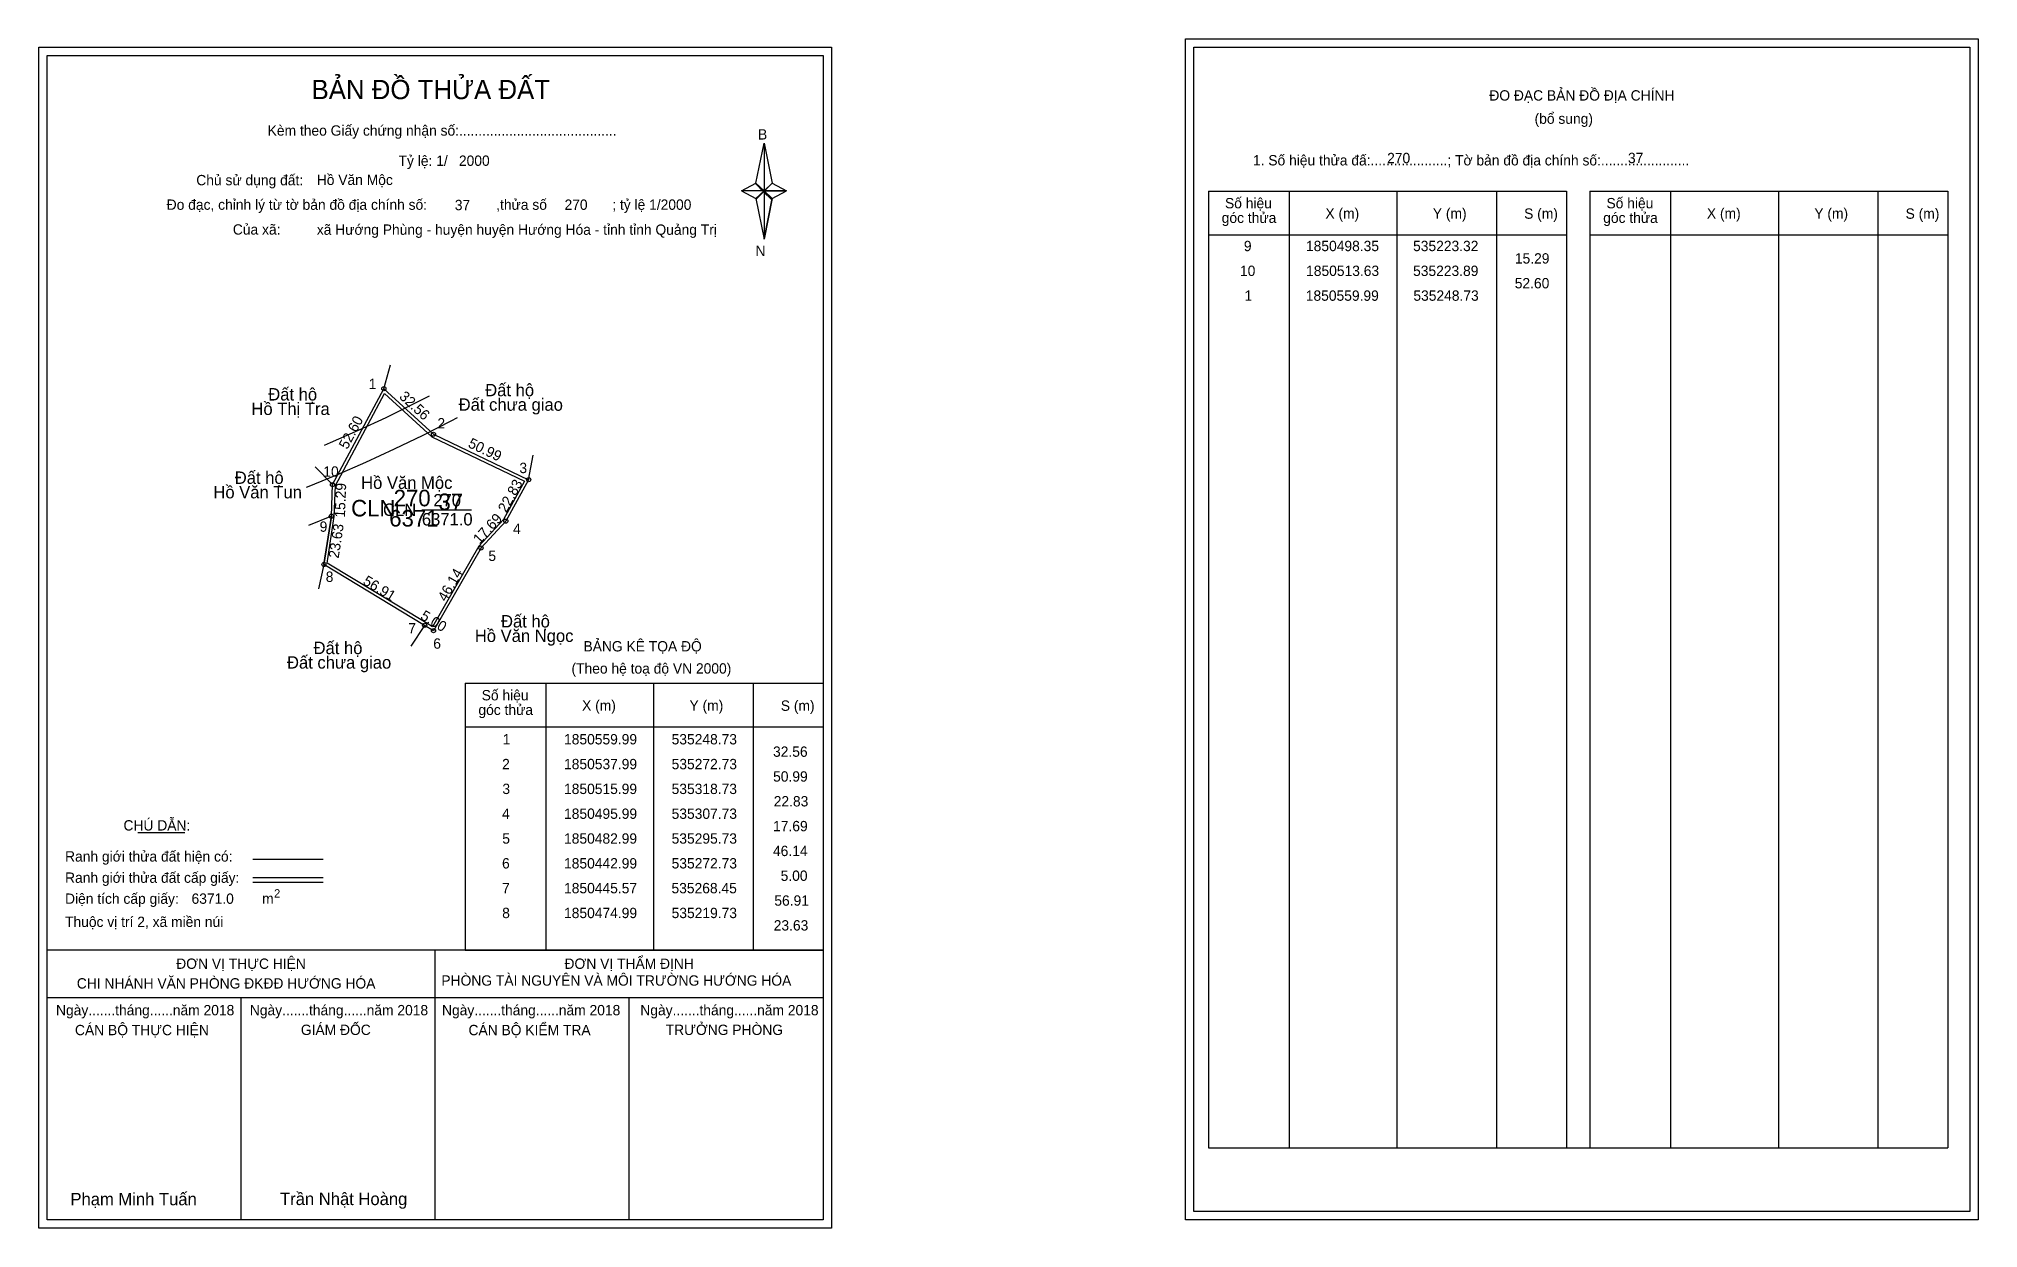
# Model space of a CAD drawing. Extents: x 535082 to 536020, y 1850154 to 1850729.
import ezdxf

# ---------------------------------------------------------------- set-up
doc = ezdxf.new("R2010")
doc.units = 0
for name, color, linetype in [('Level 1', 7, 'Continuous'), ('Level 10', 7, 'Continuous'), ('Level 11', 7, 'Continuous'), ('Level 12', 7, 'Continuous'), ('Level 13', 7, 'Continuous'), ('Level 2', 7, 'Continuous'), ('Level 27', 7, 'Continuous'), ('Level 3', 7, 'Continuous'), ('Level 36', 7, 'Continuous'), ('Level 4', 7, 'Continuous'), ('Level 49', 7, 'Continuous'), ('Level 5', 7, 'Continuous'), ('Level 53', 7, 'Continuous'), ('Level 55', 7, 'Continuous'), ('Level 6', 7, 'Continuous'), ('Level 63', 7, 'Continuous'), ('Level 7', 7, 'Continuous'), ('Level 9', 7, 'Continuous')]:
    doc.layers.add(name, color=color, linetype=linetype)

msp = doc.modelspace()

# ---------------------------------------------------------------- linework, layer by layer
at = {"layer": 'Level 1'}
for p, q in [((535085.82, 1850721.22), (535085.82, 1850721.22)), ((535640.47, 1850725.22), (535640.47, 1850725.22)), ((535428.67, 1850659.45), (535432.6, 1850678.73)), ((535432.6, 1850678.73), (535432.6, 1850655.68)), ((535432.6, 1850678.73), (535436.54, 1850659.45)), ((535421.78, 1850655.68), (535428.67, 1850659.45)), ((535428.67, 1850659.45), (535432.6, 1850655.68)), ((535432.31, 1850655.25), (535428.67, 1850659.01)), ((535432.6, 1850655.68), (535428.67, 1850652)), ((535432.31, 1850655.25), (535428.67, 1850651.56)), ((535428.67, 1850651.56), (535432.31, 1850655.25)), ((535436.24, 1850659.01), (535432.31, 1850655.25)), ((535432.31, 1850655.25), (535436.24, 1850659.01)), ((535436.24, 1850651.56), (535432.31, 1850655.25)), ((535436.54, 1850659.45), (535432.6, 1850655.68)), ((535432.6, 1850655.68), (535432.6, 1850632.28)), ((535432.6, 1850655.68), (535443.42, 1850655.68)), ((535432.6, 1850655.68), (535436.54, 1850652)), ((535436.54, 1850652), (535443.42, 1850655.68)), ((535647.53, 1850655.51), (535820.74, 1850655.51)), ((535686.71, 1850192.98), (535686.71, 1850655.51)), ((535738.86, 1850192.98), (535738.86, 1850655.51)), ((535786.8, 1850655.51), (535786.8, 1850192.98)), ((535820.74, 1850655.51), (535820.74, 1850192.98)), ((535832.05, 1850655.51), (536005.25, 1850655.51)), ((535871.23, 1850192.98), (535871.23, 1850655.51)), ((535923.37, 1850192.98), (535923.37, 1850655.51)), ((535971.32, 1850655.51), (535971.32, 1850192.98)), ((536005.25, 1850655.51), (536005.25, 1850192.98)), ((535428.67, 1850652), (535432.6, 1850632.28)), ((535436.54, 1850652), (535432.6, 1850632.28)), ((535647.53, 1850634.45), (535820.74, 1850634.45)), ((535832.05, 1850634.45), (536005.25, 1850634.45)), ((535288.01, 1850417.56), (535461.21, 1850417.56)), ((535327.19, 1850288.51), (535327.19, 1850417.56)), ((535379.33, 1850288.51), (535379.33, 1850417.56)), ((535427.28, 1850417.56), (535427.28, 1850288.51)), ((535288.01, 1850396.51), (535461.21, 1850396.51)), ((535129.66, 1850345.35), (535152.46, 1850345.35)), ((535185.39, 1850332.54), (535219.41, 1850332.54)), ((535185.39, 1850323.64), (535219.41, 1850323.64)), ((535185.39, 1850321.45), (535219.41, 1850321.45)), ((535299.48, 1850288.51), (535085.82, 1850288.51)), ((535461.21, 1850288.51), (535251.53, 1850288.51)), ((535273.52, 1850158.07), (535273.52, 1850288.51)), ((535288.01, 1850288.51), (535461.21, 1850288.51)), ((535461.22, 1850265.41), (535085.82, 1850265.41)), ((535179.67, 1850158.07), (535179.67, 1850265.41)), ((535367.37, 1850158.07), (535367.37, 1850265.41)), ((535647.53, 1850192.98), (536005.25, 1850192.98)), ((535461.21, 1850158.07), (535461.21, 1850158.07)), ((536015.87, 1850162.07), (536015.87, 1850162.07))]:
    msp.add_line(p, q, dxfattribs=at)
for points in [[(535428.67, 1850659.45), (535432.6, 1850678.73), (535432.6, 1850655.68)], [(535421.78, 1850655.68), (535428.67, 1850652), (535432.6, 1850655.68)], [(535432.6, 1850655.68), (535436.54, 1850659.45), (535443.42, 1850655.68)], [(535432.6, 1850655.68), (535432.6, 1850632.28), (535436.54, 1850652)]]:
    msp.add_lwpolyline(points, close=True, dxfattribs=at)
at = {"layer": 'Level 10'}
msp.add_line((535223.32, 1850498.35), (535219.73, 1850474.99), dxfattribs=at)
for points in [[(535223.89, 1850513.63), (535248.73, 1850559.99), (535272.73, 1850537.99), (535318.73, 1850515.99), (535307.73, 1850495.99), (535295.73, 1850482.99), (535272.73, 1850442.99), (535268.45, 1850445.57), (535219.73, 1850474.99), (535223.32, 1850498.35)], [(535225.28, 1850513.25), (535249.11, 1850557.74), (535271.94, 1850536.82), (535316.79, 1850515.37), (535306.59, 1850496.81), (535294.59, 1850483.82), (535272.23, 1850444.93), (535269.17, 1850446.77), (535221.26, 1850475.7), (535224.72, 1850498.22)]]:
    msp.add_lwpolyline(points, close=True, dxfattribs=at)
at = {"layer": 'Level 11'}
for centre in [(535248.73, 1850559.99), (535272.73, 1850537.99), (535223.89, 1850513.63), (535223.89, 1850513.63), (535318.73, 1850515.99), (535223.32, 1850498.35), (535307.73, 1850495.99), (535295.73, 1850482.99), (535219.73, 1850474.99), (535268.45, 1850445.57), (535272.73, 1850442.99)]:
    msp.add_circle(centre, 1, dxfattribs=at)
at = {"layer": 'Level 12'}
for p, q in [((535249.83, 1850546.15), (535263.1, 1850552.62)), ((535263.1, 1850552.62), (535270.73, 1850556.51)), ((535222.92, 1850533.97), (535236.43, 1850539.94)), ((535236.43, 1850539.94), (535249.83, 1850546.15)), ((535267.68, 1850537.58), (535281.32, 1850544.49)), ((535281.32, 1850544.49), (535284.27, 1850546.05)), ((535219.93, 1850532.71), (535222.92, 1850533.97)), ((535239.99, 1850524.54), (535253.9, 1850530.93)), ((535253.9, 1850530.93), (535267.68, 1850537.58)), ((535225.97, 1850518.41), (535239.99, 1850524.54)), ((535211.34, 1850512.35), (535211.83, 1850512.54)), ((535211.83, 1850512.54), (535225.97, 1850518.41))]:
    msp.add_line(p, q, dxfattribs=at)
at = {"layer": 'Level 27'}
for p, q in [((535248.73, 1850559.99), (535251.89, 1850571.57)), ((535223.89, 1850513.63), (535215.56, 1850522.27)), ((535318.73, 1850515.99), (535320.88, 1850527.8)), ((535223.32, 1850498.35), (535212.2, 1850493.85)), ((535219.73, 1850474.99), (535217.07, 1850463.29)), ((535268.45, 1850445.57), (535261.79, 1850435.59))]:
    msp.add_line(p, q, dxfattribs=at)
at = {"layer": 'Level 3'}
for p, q in [((535647.53, 1850655.51), (535647.53, 1850192.98)), ((535832.05, 1850655.51), (535832.05, 1850192.98)), ((535288.01, 1850417.56), (535288.01, 1850288.51))]:
    msp.add_line(p, q, dxfattribs=at)
at = {"layer": 'Level 63'}
for points in [[(535636.47, 1850729.22), (536019.87, 1850729.22), (536019.87, 1850158.07), (535636.47, 1850158.07)], [(535081.82, 1850725.22), (535465.22, 1850725.22), (535465.22, 1850154.07), (535081.82, 1850154.07)], [(535085.82, 1850721.22), (535461.22, 1850721.22), (535461.22, 1850158.07), (535085.82, 1850158.07)], [(535640.47, 1850725.22), (536015.87, 1850725.22), (536015.87, 1850162.07), (535640.47, 1850162.07)]]:
    msp.add_lwpolyline(points, close=True, dxfattribs=at)
at = {"layer": 'Level 9'}
msp.add_line((535267.1, 1850501.49), (535291.18, 1850501.49), dxfattribs=at)

# ---------------------------------------------------------------- texts
at = {"layer": 'Level 1'}
for s, height, p in [('BẢN ĐỒ THỬA ĐẤT', 9.3313, (535213.75, 1850700.03)), ('ĐO ĐẠC BẢN ĐỒ ĐỊA CHÍNH', 5, (535783.42, 1850699.34)), ('(bổ sung)', 5, (535805.3, 1850688.1)), ('Kèm theo Giấy chứng nhận số:.........................................', 5, (535192.52, 1850682.37)), ('B', 5, (535429.69, 1850680.49)), ('1. Số hiệu thửa đấ:....................; Tờ bản đồ địa chính số:.......................', 5, (535669.08, 1850667.98)), ('Chủ sử dụng đất:', 5, (535158, 1850658.38)), ('Số hiệu', 5, (535655.56, 1850647.24)), ('Số hiệu', 5, (535840.08, 1850647.24)), ('Đo đạc, chỉnh lý từ tờ bản đồ địa chính số:                  ,thửa số                 ; tỷ lệ 1/2000', 5, (535143.68, 1850646.52)), ('góc thửa', 5, (535653.98, 1850640.18)), ('X (m)', 5, (535704.13, 1850642.29)), ('Y (m)', 5, (535756.08, 1850642.29)), ('S (m)', 5, (535800.24, 1850642.19)), ('góc thửa', 5, (535838.49, 1850640.18)), ('X (m)', 5, (535888.64, 1850642.29)), ('Y (m)', 5, (535940.6, 1850642.29)), ('S (m)', 5, (535984.75, 1850642.19)), ('Của xã:', 5, (535175.68, 1850634.52)), ('N', 5, (535428.49, 1850624.15)), ('BẢNG KÊ TỌA ĐỘ', 5, (535345.28, 1850432.97)), ('(Theo hệ toạ độ VN 2000)', 5, (535339.47, 1850422.25)), ('Số hiệu', 5, (535296.04, 1850409.3)), ('X (m)', 5, (535344.6, 1850404.35)), ('Y (m)', 5, (535396.56, 1850404.35)), ('S (m)', 5, (535440.71, 1850404.25)), ('góc thửa', 5, (535294.46, 1850402.24)), ('CHÚ DẪN:', 5, (535122.78, 1850346.36)), ('Ranh giới thửa đất hiện có:', 5, (535094.52, 1850331.36)), ('Ranh giới thửa đất cấp giấy:', 5, (535094.52, 1850321.08)), ('Diện tích cấp giấy:', 5, (535094.52, 1850310.92)), ('m', 5, (535189.83, 1850310.96)), ('2', 4, (535195.62, 1850313.98)), ('Thuộc vị trí 2, xã miền núi', 5, (535094.52, 1850299.72)), ('ĐƠN VỊ THỰC HIỆN', 5, (535148.29, 1850279.48)), ('PHÒNG TÀI NGUYÊN VÀ MÔI TRƯỜNG HƯỚNG HÓA', 5, (535276.54, 1850271.34)), ('ĐƠN VỊ THẨM ĐỊNH', 5, (535336.09, 1850279.48)), ('CHI NHÁNH VĂN PHÒNG ĐKĐĐ HƯỚNG HÓA', 5, (535100.2, 1850269.96)), ('Ngày.......tháng......năm 2018', 5, (535090.15, 1850257.01)), ('Ngày.......tháng......năm 2018', 5, (535183.9, 1850257.01)), ('Ngày.......tháng......năm 2018', 5, (535276.85, 1850257.01)), ('Ngày.......tháng......năm 2018', 5, (535372.76, 1850257.01)), ('CÁN BỘ THỰC HIỆN', 5, (535099.32, 1850247.38)), ('GIÁM ĐỐC', 5, (535208.58, 1850247.5)), ('CÁN BỘ KIỂM TRA', 5, (535289.66, 1850247.38)), ('TRƯỞNG PHÒNG', 5, (535385.04, 1850247.5)), ('Phạm Minh Tuấn', 6, (535097.14, 1850165.15)), ('Trần Nhật Hoàng', 6, (535198.52, 1850165.25))]:
    msp.add_text(s, height=height, dxfattribs=at).set_placement(p)
at = {"layer": 'Level 11'}
msp.add_text('Tỷ lệ: 1/', height=5, dxfattribs=at).set_placement((535255.83, 1850667.74))
at = {"layer": 'Level 13'}
for s, p in [('CLN', (535248.31, 1850498.49)), ('270', (535272.65, 1850503.09)), ('6371.0', (535267.11, 1850493.89))]:
    msp.add_text(s, height=6, dxfattribs=at).set_placement(p)
at = {"layer": 'Level 2'}
msp.add_text('Hồ Văn Mộc', height=6, dxfattribs=at).set_placement((535237.73, 1850511.57))
at = {"layer": 'Level 3'}
msp.add_text('CLN ', height=8, dxfattribs=at).set_placement((535232.89, 1850498.25))
at = {"layer": 'Level 36'}
for s, p in [('Đất hộ', (535192.8, 1850554.31)), ('Đất hộ', (535297.75, 1850556.36)), ('Hồ Thị Tra', (535184.66, 1850547.31)), ('Đất chưa giao', (535284.9, 1850549.36)), ('Hồ Văn Tun', (535166.27, 1850506.99)), ('Đất hộ', (535176.61, 1850513.99)), ('Đất hộ', (535305.39, 1850444.55)), ('Đất hộ', (535214.73, 1850431.67)), ('Hồ Văn Ngọc', (535292.71, 1850437.55)), ('Đất chưa giao', (535201.87, 1850424.67))]:
    msp.add_text(s, height=6, dxfattribs=at).set_placement(p)
at = {"layer": 'Level 4'}
msp.add_text('270', height=8, dxfattribs=at).set_placement((535253.48, 1850503.14))
at = {"layer": 'Level 49'}
for s, rotation, p in [('32.56', 317.48955, (535255.79, 1850555.69)), ('52.60', 61.81729, (535231.04, 1850530.36)), ('50.99', 334.44003, (535289.07, 1850531.95)), ('15.29', 87.86365, (535229.9, 1850497.6)), ('22.83', 61.18921, (535307.97, 1850499.75)), ('23.63', 81.26305, (535226.83, 1850477.76)), ('17.69', 47.29061, (535295.02, 1850484.58)), ('56.91', 328.87395, (535238.19, 1850465.71)), ('46.14', 60.1011, (535278.76, 1850456.69)), ('5.00', 328.91827, (535265.99, 1850448.92))]:
    msp.add_text(s, height=5, rotation=rotation, dxfattribs=at).set_placement(p)
at = {"layer": 'Level 5'}
msp.add_text('6371', height=8, dxfattribs=at).set_placement((535251.33, 1850493.36))
at = {"layer": 'Level 53'}
for s, p in [('9', (535664.68, 1850626.53)), ('1850498.35', (535694.73, 1850626.53)), ('535223.32', (535746.53, 1850626.53)), ('15.29', (535795.77, 1850620.53)), ('10', (535662.81, 1850614.53)), ('1850513.63', (535694.79, 1850614.53)), ('535223.89', (535746.53, 1850614.53)), ('1', (535664.98, 1850602.53)), ('1850559.99', (535694.64, 1850602.53)), ('535248.73', (535746.68, 1850602.53)), ('52.60', (535795.71, 1850608.53)), ('1', (535306.21, 1850388.01)), ('1850559.99', (535335.87, 1850388.01)), ('535248.73', (535387.91, 1850388.01)), ('2', (535305.91, 1850376.01)), ('1850537.99', (535335.87, 1850376.01)), ('535272.73', (535387.91, 1850376.01)), ('32.56', (535436.96, 1850382.01)), ('50.99', (535436.99, 1850370.01)), ('3', (535306.06, 1850364.01)), ('1850515.99', (535335.87, 1850364.01)), ('535318.73', (535387.91, 1850364.01)), ('22.83', (535437.29, 1850358.01)), ('4', (535305.88, 1850352.01)), ('1850495.99', (535335.87, 1850352.01)), ('535307.73', (535387.91, 1850352.01)), ('5', (535306, 1850340.01)), ('1850482.99', (535335.87, 1850340.01)), ('535295.73', (535387.91, 1850340.01)), ('17.69', (535436.99, 1850346.01)), ('46.14', (535436.93, 1850334.01)), ('6', (535305.89, 1850328.01)), ('1850442.99', (535335.87, 1850328.01)), ('535272.73', (535387.91, 1850328.01)), ('5.00', (535440.64, 1850322.01)), ('7', (535305.92, 1850316.01)), ('1850445.57', (535335.88, 1850316.01)), ('535268.45', (535387.84, 1850316.01)), ('56.91', (535437.59, 1850310.01)), ('8', (535305.96, 1850304.01)), ('1850474.99', (535335.87, 1850304.01)), ('535219.73', (535387.91, 1850304.01)), ('23.63', (535437.29, 1850298.01))]:
    msp.add_text(s, height=5, dxfattribs=at).set_placement(p)
at = {"layer": 'Level 55'}
for s, height, p in [('269', 0.22, (535248.49, 1850559.77)), ('269', 0.22, (535248.49, 1850559.77)), ('1', 0.8, (535248.51, 1850559.99)), ('0', 0.22, (535248.65, 1850559.77)), ('2', 0.8, (535272.46, 1850537.99)), ('0', 0.22, (535272.65, 1850537.77)), ('10', 0.8, (535223.32, 1850513.63)), ('269', 0.22, (535223.65, 1850513.41)), ('269', 0.22, (535223.65, 1850513.41)), ('0', 0.22, (535223.81, 1850513.41)), ('0', 0.22, (535223.81, 1850513.41)), ('3', 0.8, (535318.48, 1850515.99)), ('271', 0.22, (535318.51, 1850515.77)), ('0', 0.22, (535318.65, 1850515.77)), ('9', 0.8, (535223.05, 1850498.35)), ('0', 0.22, (535223.24, 1850498.13)), ('0', 0.22, (535223.24, 1850498.13)), ('4', 0.8, (535307.45, 1850495.99)), ('271', 0.22, (535307.51, 1850495.77)), ('5', 0.8, (535295.47, 1850482.99)), ('8', 0.8, (535219.47, 1850474.99)), ('0', 0.22, (535219.65, 1850474.77)), ('271', 0.22, (535295.51, 1850482.77)), ('7', 0.8, (535268.18, 1850445.57)), ('271', 0.22, (535268.23, 1850445.35)), ('0', 0.22, (535268.37, 1850445.35)), ('6', 0.8, (535272.46, 1850442.99)), ('271', 0.22, (535272.51, 1850442.77))]:
    msp.add_text(s, height=height, dxfattribs=at).set_placement(p)
at = {"layer": 'Level 6'}
for s, p in [('2000', (535285.03, 1850667.78)), ('270', (535733.98, 1850669.06)), ('37', (535850.47, 1850669.1)), ('Hồ Văn Mộc', (535216.27, 1850658.52)), ('37', (535283.03, 1850646.34)), ('270', (535336.11, 1850646.5)), ('xã Hướng Phùng - huyện huyện Hướng Hóa - tỉnh tỉnh Quảng Trị', (535216.29, 1850634.44)), ('6371.0', (535155.7, 1850310.93))]:
    msp.add_text(s, height=5, dxfattribs=at).set_placement(p)
at = {"layer": 'Level 7'}
msp.add_text('37', height=8, dxfattribs=at).set_placement((535275.13, 1850501.32))
at = {"layer": 'Level 9'}
for s, p in [('1', (535241.39, 1850559.86)), ('2', (535274.62, 1850540.79)), ('10', (535219.45, 1850517.47)), ('3', (535314.28, 1850519.19)), ('9', (535217.66, 1850490.83)), ('4', (535311.2, 1850489.75)), ('5', (535299.28, 1850476.7)), ('8', (535220.6, 1850466.6)), ('7', (535260.52, 1850441.67)), ('6', (535272.63, 1850434.29))]:
    msp.add_text(s, height=5, dxfattribs=at).set_placement(p)

doc.saveas('drawing.dxf')
